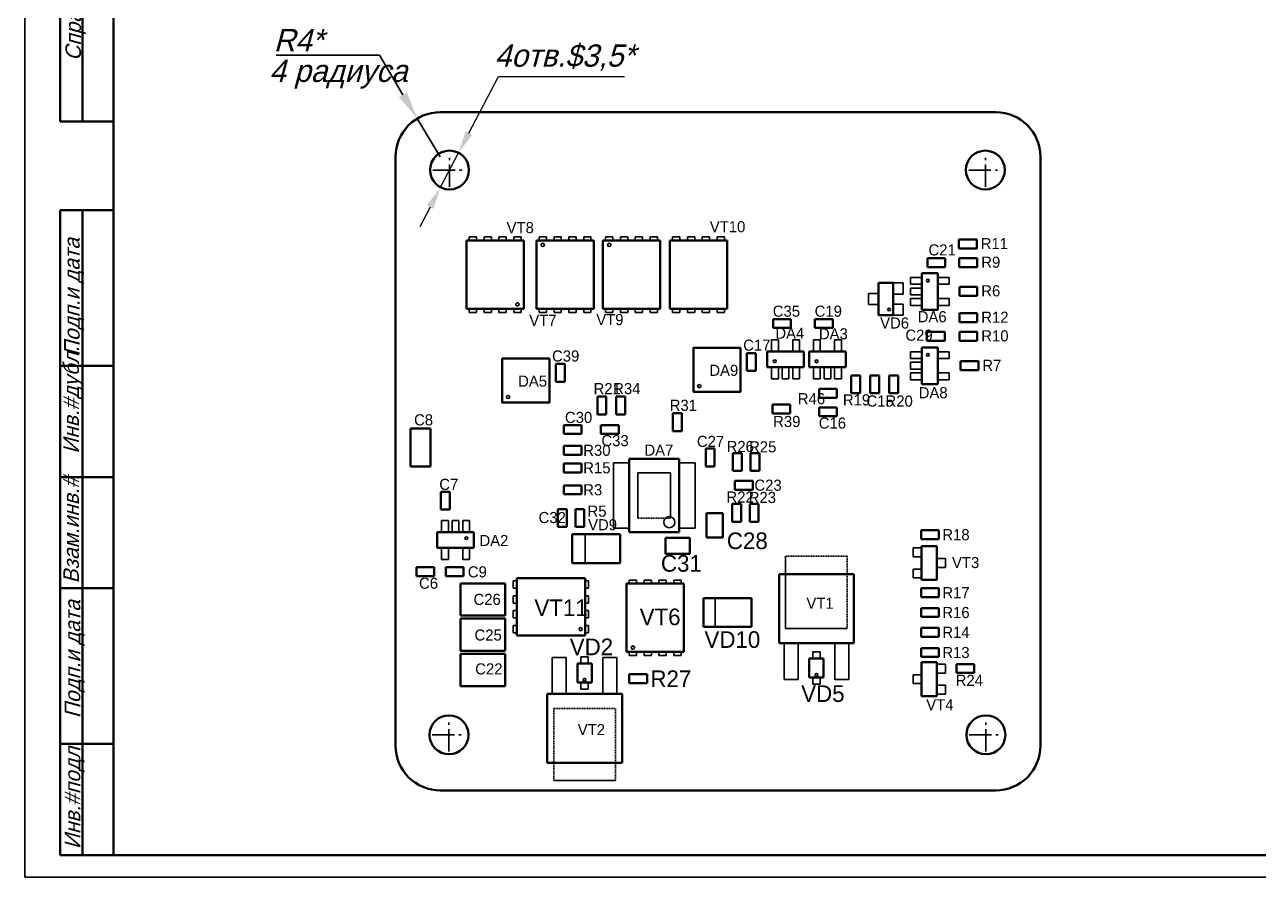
# Model space of a CAD drawing. Extents: x 22867 to 26480, y -1330 to -524.
# Drawn here: x 25871.6 to 26149.3, y -943.5 to -751.8 of the extents above; entities that cross this region are included whole.
import ezdxf

# ---------------------------------------------------------------- set-up
doc = ezdxf.new("R2010")
doc.units = 0
doc.header["$MEASUREMENT"] = 0
doc.linetypes.add('CNTR_ECKD_1', pattern=[7.5, 5, -1, 0.5, -1])
doc.linetypes.add('DASHED2', pattern=[0.375, 0.25, -0.125])
doc.layers.get('0').update_dxf_attribs({"linetype": 'CONTINUOUS', "lineweight": 50})
doc.layers.get('Defpoints').update_dxf_attribs({"color": 8, "linetype": 'CONTINUOUS'})
for name, color, linetype, lineweight in [('CENTER', 2, 'CNTR_ECKD_1', 35), ('CONTUR', 7, 'CONTINUOUS', 50), ('DIM', 1, 'CONTINUOUS', 35)]:
    doc.layers.add(name, color=color, linetype=linetype, lineweight=lineweight)
doc.layers.add('TEXT', color=1, linetype='CONTINUOUS')
doc.styles.add('ECKD', font='ec5cdwin.shx', dxfattribs={"oblique": 15})
doc.styles.get("Standard").update_dxf_attribs({"font": 'ec5cdwin.shx'})
doc.dimstyles.new('05', dxfattribs={"dimtxt": 5, "dimasz": 5, "dimexe": 2.5, "dimexo": 0, "dimgap": 1.5, "dimtad": 1, "dimtoh": 1, "dimlfac": 0.5, "dimtxsty": 'ECKD', "dimcen": -3, "dimdle": 1.25, "dimclrd": 256, "dimclre": 256, "dimclrt": 256, "dimaunit": 1, "dimadec": 0, "dimazin": 0, "dimtfac": 0.45, "dimtmove": 0, "dimatfit": 2, "dimfxl": 1, "dimtvp": 0.9, "dimtolj": 1, "dimtzin": 12, "dimarcsym": 1})

# ---------------------------------------------------------------- blocks, each defined once
blk = doc.blocks.new('*D439')
at = {"layer": 'Defpoints', "color": 0, "transparency": 16777216}
for p in [(25969.18, -780.62), (25965.13, -788.37)]:
    blk.add_point(p, dxfattribs=at)
at = {"layer": 'DIM', "lineweight": -2, "transparency": 16777216}
for p, q in [((25971.5, -776.19), (25978.14, -763.48)), ((25978.14, -763.48), (26006.48, -763.48)), ((25965.13, -788.37), (25969.18, -780.62)), ((25962.82, -792.81), (25960.5, -797.24))]:
    blk.add_line(p, q, dxfattribs=at)
at = {"layer": 'DIM', "transparency": 16777216}
for points in [[(25970.76, -775.8), (25972.24, -776.57), (25969.18, -780.62)], [(25962.08, -792.42), (25963.55, -793.19), (25965.13, -788.37)]]:
    blk.add_solid(points, dxfattribs=at)
at = {"layer": 'DIM', "transparency": 16777216, "insert": (25993.06, -759.21), "char_height": 5, "attachment_point": 5, "style": 'ECKD'}
blk.add_mtext('\\A1;4отв.$3,5*', dxfattribs=at)

msp = doc.modelspace()

# ---------------------------------------------------------------- linework, layer by layer
for p, q in [((26090.031, -771.497), (25965.031, -771.497)), ((25955.031, -913.997), (25955.031, -781.497)), ((26100.027, -914.001), (26100.026, -781.493)), ((25983.84, -800.321), (25970.965, -800.321)), ((25970.965, -815.696), (25970.965, -800.321)), ((25983.84, -815.696), (25983.84, -800.321)), ((25999.575, -800.321), (25986.7, -800.321)), ((25986.7, -815.696), (25986.7, -800.321)), ((25999.575, -815.696), (25999.575, -800.321)), ((26014.529, -800.321), (26001.654, -800.321)), ((26001.654, -815.696), (26001.654, -800.321)), ((26014.529, -815.696), (26014.529, -800.321)), ((26029.584, -800.321), (26016.709, -800.321)), ((26016.709, -815.696), (26016.709, -800.321)), ((26029.584, -815.696), (26029.584, -800.321)), ((26081.718, -802.122), (26081.718, -800.122)), ((26085.718, -800.122), (26081.718, -800.122)), ((26085.718, -802.122), (26081.718, -802.122)), ((26085.718, -802.122), (26085.718, -800.122)), ((26074.653, -806.31), (26074.653, -804.31)), ((26078.653, -804.31), (26074.653, -804.31)), ((26078.653, -806.31), (26078.653, -804.31)), ((26081.781, -806.31), (26081.781, -804.31)), ((26085.781, -804.31), (26081.781, -804.31)), ((26085.781, -806.31), (26085.781, -804.31)), ((26073.39, -807.674), (26073.39, -815.929)), ((26076.957, -807.674), (26073.39, -807.674)), ((26078.653, -806.31), (26074.653, -806.31)), ((26076.957, -807.674), (26076.957, -815.929)), ((26085.781, -806.31), (26081.781, -806.31)), ((26063.651, -817.147), (26063.651, -809.847)), ((26066.901, -809.847), (26063.651, -809.847)), ((26066.901, -817.147), (26066.901, -809.847)), ((26081.843, -812.747), (26081.843, -810.747)), ((26085.843, -810.747), (26081.843, -810.747)), ((26085.843, -812.747), (26081.843, -812.747)), ((26085.843, -812.747), (26085.843, -810.747)), ((25983.84, -815.696), (25970.965, -815.696)), ((25999.575, -815.696), (25986.7, -815.696)), ((26014.529, -815.696), (26001.654, -815.696)), ((26029.584, -815.696), (26016.709, -815.696)), ((26076.957, -815.929), (26073.39, -815.929)), ((26039.914, -819.998), (26039.914, -817.998)), ((26043.914, -817.998), (26039.914, -817.998)), ((26043.914, -819.998), (26043.914, -817.998)), ((26049.334, -819.998), (26049.334, -817.998)), ((26053.334, -817.998), (26049.334, -817.998)), ((26053.334, -819.998), (26053.334, -817.998)), ((26066.901, -817.147), (26063.651, -817.147)), ((26081.843, -818.685), (26081.843, -816.685)), ((26085.843, -816.685), (26081.843, -816.685)), ((26085.843, -818.685), (26081.843, -818.685)), ((26085.843, -818.685), (26085.843, -816.685)), ((26043.914, -819.998), (26039.914, -819.998)), ((26053.334, -819.998), (26049.334, -819.998)), ((26074.528, -822.872), (26074.528, -820.872)), ((26078.528, -820.872), (26074.528, -820.872)), ((26078.528, -822.872), (26078.528, -820.872)), ((26081.843, -822.872), (26081.843, -820.872)), ((26085.843, -820.872), (26081.843, -820.872)), ((26085.843, -822.872), (26085.843, -820.872)), ((26073.39, -824.369), (26073.39, -832.625)), ((26076.957, -824.369), (26073.39, -824.369)), ((26078.528, -822.872), (26074.528, -822.872)), ((26076.957, -824.369), (26076.957, -832.625)), ((26085.843, -822.872), (26081.843, -822.872)), ((26034.053, -829.653), (26034.053, -825.653)), ((26034.053, -825.653), (26036.053, -825.653)), ((26036.053, -829.653), (26036.053, -825.653)), ((26038.591, -825.276), (26046.846, -825.276)), ((26038.591, -825.276), (26038.591, -828.843)), ((26046.846, -825.276), (26046.846, -828.843)), ((26048.01, -825.276), (26056.266, -825.276)), ((26048.01, -825.276), (26048.01, -828.843)), ((26056.266, -825.276), (26056.266, -828.843)), ((25991.063, -832.091), (25991.063, -828.091)), ((25991.063, -828.091), (25993.063, -828.091)), ((25993.063, -832.091), (25993.063, -828.091)), ((26034.053, -829.653), (26036.053, -829.653)), ((26038.591, -828.843), (26046.846, -828.843)), ((26048.01, -828.843), (26056.266, -828.843)), ((26082.083, -829.497), (26082.083, -827.497)), ((26086.083, -827.497), (26082.083, -827.497)), ((26086.083, -829.497), (26082.083, -829.497)), ((26086.083, -829.497), (26086.083, -827.497)), ((25991.063, -832.091), (25993.063, -832.091)), ((26057.512, -834.671), (26057.512, -830.671)), ((26057.512, -830.671), (26059.512, -830.671)), ((26059.512, -834.671), (26059.512, -830.671)), ((26061.776, -834.671), (26061.776, -830.671)), ((26061.776, -830.671), (26063.776, -830.671)), ((26063.776, -834.671), (26063.776, -830.671)), ((26066.047, -834.671), (26066.047, -830.671)), ((26066.047, -830.671), (26068.047, -830.671)), ((26068.047, -834.671), (26068.047, -830.671)), ((26076.957, -832.625), (26073.39, -832.625)), ((26000.409, -839.433), (26000.409, -835.433)), ((26000.409, -835.433), (26002.409, -835.433)), ((26002.409, -839.433), (26002.409, -835.433)), ((26004.668, -839.433), (26004.668, -835.433)), ((26004.668, -835.433), (26006.668, -835.433)), ((26006.668, -839.433), (26006.668, -835.433)), ((26050.288, -835.72), (26050.288, -833.72)), ((26054.288, -833.72), (26050.288, -833.72)), ((26054.288, -835.72), (26054.288, -833.72)), ((26057.512, -834.671), (26059.512, -834.671)), ((26061.776, -834.671), (26063.776, -834.671)), ((26066.047, -834.671), (26068.047, -834.671)), ((26039.783, -839.24), (26039.783, -837.24)), ((26043.783, -837.24), (26039.783, -837.24)), ((26043.783, -839.24), (26043.783, -837.24)), ((26054.288, -835.72), (26050.288, -835.72)), ((26050.288, -839.86), (26050.288, -837.86)), ((26054.288, -837.86), (26050.288, -837.86)), ((26054.288, -839.86), (26054.288, -837.86)), ((26000.409, -839.433), (26002.409, -839.433)), ((26004.668, -839.433), (26006.668, -839.433)), ((26017.369, -843.184), (26017.369, -839.184)), ((26017.369, -839.184), (26019.369, -839.184)), ((26019.369, -843.184), (26019.369, -839.184)), ((26043.783, -839.24), (26039.783, -839.24)), ((26054.288, -839.86), (26050.288, -839.86)), ((25958.406, -851.148), (25958.406, -842.648)), ((25962.906, -842.648), (25958.406, -842.648)), ((25962.906, -851.148), (25962.906, -842.648)), ((25992.856, -843.845), (25992.856, -841.845)), ((25996.856, -841.845), (25992.856, -841.845)), ((25996.856, -843.845), (25992.856, -843.845)), ((25996.856, -843.845), (25996.856, -841.845)), ((26001.206, -843.845), (26001.206, -841.845)), ((26005.206, -841.845), (26001.206, -841.845)), ((26005.206, -843.845), (26001.206, -843.845)), ((26005.206, -843.845), (26005.206, -841.845)), ((26017.369, -843.184), (26019.369, -843.184)), ((25992.856, -848.535), (25992.856, -846.535)), ((25996.856, -846.535), (25992.856, -846.535)), ((25996.856, -848.535), (25996.856, -846.535)), ((25996.856, -848.535), (25992.856, -848.535)), ((26007.572, -865.935), (26007.572, -849.435)), ((26018.822, -849.435), (26007.572, -849.435)), ((26018.822, -865.935), (26018.822, -849.435)), ((26024.771, -851.138), (26024.771, -847.138)), ((26024.771, -847.138), (26026.771, -847.138)), ((26026.771, -851.138), (26026.771, -847.138)), ((26030.889, -852.14), (26030.889, -848.14)), ((26030.889, -848.14), (26032.889, -848.14)), ((26032.889, -852.14), (26032.889, -848.14)), ((26034.828, -852.14), (26034.828, -848.14)), ((26034.828, -848.14), (26036.828, -848.14)), ((26036.828, -852.14), (26036.828, -848.14)), ((25962.906, -851.148), (25958.406, -851.148)), ((25992.856, -852.475), (25992.856, -850.475)), ((25996.856, -850.475), (25992.856, -850.475)), ((25996.856, -852.475), (25996.856, -850.475)), ((26024.771, -851.138), (26026.771, -851.138)), ((26030.889, -852.14), (26032.889, -852.14)), ((26034.828, -852.14), (26036.828, -852.14)), ((25996.856, -852.475), (25992.856, -852.475)), ((26031.347, -856.383), (26031.347, -854.383)), ((26035.347, -854.383), (26031.347, -854.383)), ((26035.347, -856.383), (26035.347, -854.383)), ((25965.231, -860.852), (25965.231, -856.852)), ((25965.231, -856.852), (25967.231, -856.852)), ((25967.231, -860.852), (25967.231, -856.852)), ((25992.856, -857.416), (25992.856, -855.416)), ((25996.856, -855.416), (25992.856, -855.416)), ((25996.856, -857.416), (25992.856, -857.416)), ((25996.856, -857.416), (25996.856, -855.416)), ((26035.347, -856.383), (26031.347, -856.383)), ((26030.718, -863.575), (26030.718, -859.575)), ((26030.718, -859.575), (26032.718, -859.575)), ((26032.718, -863.575), (26032.718, -859.575)), ((26034.657, -863.575), (26034.657, -859.575)), ((26034.657, -859.575), (26036.657, -859.575)), ((26036.657, -863.575), (26036.657, -859.575)), ((25965.231, -860.852), (25967.231, -860.852)), ((25991.531, -864.745), (25991.531, -860.745)), ((25991.531, -860.745), (25993.531, -860.745)), ((25993.531, -864.745), (25993.531, -860.745)), ((25995.47, -864.745), (25995.47, -860.745)), ((25995.47, -860.745), (25997.47, -860.745)), ((25997.47, -864.745), (25997.47, -860.745)), ((26024.964, -867.124), (26024.964, -861.624)), ((26028.589, -861.624), (26024.964, -861.624)), ((26028.589, -867.124), (26028.589, -861.624)), ((25972.63, -865.917), (25964.374, -865.917)), ((25964.374, -869.484), (25964.374, -865.917)), ((25972.63, -869.484), (25972.63, -865.917)), ((25991.531, -864.745), (25993.531, -864.745)), ((25995.47, -864.745), (25997.47, -864.745)), ((26018.822, -865.935), (26007.572, -865.935)), ((26030.718, -863.575), (26032.718, -863.575)), ((26034.657, -863.575), (26036.657, -863.575)), ((26073.213, -867.497), (26073.213, -865.497)), ((26077.213, -865.497), (26073.213, -865.497)), ((26077.213, -867.497), (26077.213, -865.497)), ((25994.761, -872.872), (25994.761, -866.372)), ((26005.561, -866.372), (25994.761, -866.372)), ((26005.561, -872.872), (26005.561, -866.372)), ((26021.209, -867.185), (26015.709, -867.185)), ((26015.709, -870.81), (26015.709, -867.185)), ((26021.209, -870.81), (26021.209, -867.185)), ((26028.589, -867.124), (26024.964, -867.124)), ((26077.213, -867.497), (26073.213, -867.497)), ((25972.63, -869.484), (25964.374, -869.484)), ((26021.209, -870.81), (26015.709, -870.81)), ((26073.281, -869.047), (26073.281, -876.647)), ((26073.281, -869.047), (26076.781, -869.047)), ((26076.781, -869.047), (26076.781, -876.647)), ((25959.721, -875.822), (25959.721, -873.822)), ((25963.721, -873.822), (25959.721, -873.822)), ((25963.721, -875.822), (25963.721, -873.822)), ((25966.317, -875.822), (25966.317, -873.822)), ((25970.317, -873.822), (25966.317, -873.822)), ((25970.317, -875.822), (25970.317, -873.822)), ((26005.561, -872.872), (25994.761, -872.872)), ((25963.721, -875.822), (25959.721, -875.822)), ((25970.317, -875.822), (25966.317, -875.822)), ((25997.637, -876.288), (25982.262, -876.288)), ((25982.262, -889.163), (25982.262, -876.288)), ((25997.637, -889.163), (25997.637, -876.288)), ((26041.255, -890.909), (26041.255, -875.359)), ((26058.08, -875.359), (26041.255, -875.359)), ((26058.08, -890.909), (26058.08, -875.359)), ((26073.281, -876.647), (26076.781, -876.647)), ((25969.639, -884.7), (25969.639, -877.45)), ((25979.639, -877.45), (25969.639, -877.45)), ((25969.639, -884.7), (25969.639, -877.45)), ((25979.639, -884.7), (25979.639, -877.45)), ((25979.639, -884.7), (25979.639, -877.45)), ((26006.972, -892.875), (26006.972, -877.5)), ((26019.847, -877.5), (26006.972, -877.5)), ((26019.847, -892.875), (26019.847, -877.5)), ((26073.213, -880.539), (26073.213, -878.539)), ((26077.213, -878.539), (26073.213, -878.539)), ((26077.213, -880.539), (26077.213, -878.539)), ((26035.057, -880.747), (26024.257, -880.747)), ((26024.257, -887.247), (26024.257, -880.747)), ((26031.497, -880.747), (26028.157, -880.747)), ((26035.057, -887.247), (26035.057, -880.747)), ((26077.213, -880.539), (26073.213, -880.539)), ((25979.639, -884.7), (25969.639, -884.7)), ((25979.639, -884.7), (25969.639, -884.7)), ((25969.639, -892.619), (25969.639, -885.369)), ((25979.639, -885.369), (25969.639, -885.369)), ((25969.639, -892.619), (25969.639, -885.369)), ((25979.639, -885.369), (25969.639, -885.369)), ((25979.639, -892.619), (25979.639, -885.369)), ((25979.639, -892.619), (25979.639, -885.369)), ((26073.213, -884.997), (26073.213, -882.997)), ((26077.213, -882.997), (26073.213, -882.997)), ((26077.213, -884.997), (26073.213, -884.997)), ((26077.213, -884.997), (26077.213, -882.997)), ((26035.057, -887.247), (26024.257, -887.247)), ((26073.213, -889.448), (26073.213, -887.448)), ((26077.213, -887.448), (26073.213, -887.448)), ((26077.213, -889.448), (26077.213, -887.448)), ((25997.637, -889.163), (25982.262, -889.163)), ((26058.08, -890.909), (26041.255, -890.909)), ((26077.213, -889.448), (26073.213, -889.448)), ((25979.639, -892.619), (25969.639, -892.619)), ((25979.639, -892.619), (25969.639, -892.619)), ((25969.639, -900.539), (25969.639, -893.289)), ((25979.639, -893.289), (25969.639, -893.289)), ((25969.639, -900.539), (25969.639, -893.289)), ((25979.639, -893.289), (25969.639, -893.289)), ((25979.639, -900.539), (25979.639, -893.289)), ((25979.639, -900.539), (25979.639, -893.289)), ((26019.847, -892.875), (26006.972, -892.875)), ((26073.213, -893.995), (26073.213, -891.995)), ((26077.213, -891.995), (26073.213, -891.995)), ((26077.213, -893.995), (26073.213, -893.995)), ((26077.213, -893.995), (26077.213, -891.995)), ((25995.906, -899.724), (25995.906, -895.474)), ((25999.156, -895.474), (25995.906, -895.474)), ((25999.156, -899.724), (25999.156, -895.474)), ((26048.043, -898.622), (26048.043, -894.372)), ((26051.293, -894.372), (26048.043, -894.372)), ((26051.293, -898.622), (26051.293, -894.372)), ((26051.293, -897.897), (26051.293, -895.847)), ((26076.781, -895.197), (26073.281, -895.197)), ((26073.281, -902.797), (26073.281, -895.197)), ((26076.781, -902.797), (26076.781, -895.197)), ((26081.171, -897.582), (26081.171, -895.582)), ((26085.171, -895.582), (26081.171, -895.582)), ((26085.171, -897.582), (26085.171, -895.582)), ((25995.906, -898.999), (25995.906, -896.949)), ((25999.156, -898.999), (25999.156, -896.949)), ((26007.579, -899.874), (26007.579, -897.874)), ((26011.579, -897.874), (26007.579, -897.874)), ((26011.579, -899.874), (26011.579, -897.874)), ((26051.293, -898.622), (26048.043, -898.622)), ((26085.171, -897.582), (26081.171, -897.582)), ((25979.639, -900.539), (25969.639, -900.539)), ((25979.639, -900.539), (25969.639, -900.539)), ((25989.118, -917.801), (25989.118, -902.251)), ((26005.943, -902.251), (25989.118, -902.251)), ((25999.156, -899.724), (25995.906, -899.724)), ((26005.943, -917.801), (26005.943, -902.251)), ((26011.579, -899.874), (26007.579, -899.874)), ((26076.781, -902.797), (26073.281, -902.797)), ((26005.943, -917.801), (25989.118, -917.801)), ((26090.031, -923.997), (25965.031, -923.997))]:
    msp.add_line(p, q)
for points in [[(26032.614, -824.462), (26022.003, -824.462), (26022.003, -834.34), (26032.614, -834.34)], [(25989.623, -826.9), (25979.012, -826.9), (25979.012, -836.779), (25989.623, -836.779)]]:
    msp.add_lwpolyline(points, close=True)
for centre in [(25967.158, -784.497), (26087.654, -784.497), (25967.031, -911.497), (26087.781, -911.497)]:
    msp.add_circle(centre, 4.375)
for centre, radius, start, end in [((25965.031, -781.497), 10, 89.99935, 179.99999), ((26090.031, -781.493), 9.996, 0.00109, 89.99869), ((25965.031, -913.997), 10, 180, 270.00091), ((26090.031, -914.001), 9.996, 269.99957, 0.00003)]:
    msp.add_arc(centre, radius, start, end)
at = {"layer": 'CENTER'}
for p, q in [((25967.158, -788.247), (25967.158, -780.747)), ((26087.654, -788.247), (26087.654, -780.747)), ((25963.408, -784.497), (25970.908, -784.497)), ((26083.904, -784.497), (26091.404, -784.497)), ((25967.031, -915.247), (25967.031, -907.747)), ((26087.781, -915.247), (26087.781, -907.747)), ((25963.281, -911.497), (25970.781, -911.497)), ((26084.031, -911.497), (26091.531, -911.497))]:
    msp.add_line(p, q, dxfattribs=at)
at = {"layer": 'CONTUR'}
for p, q in [((25891.617, -528.547), (25891.617, -938.547)), ((25879.617, -773.547), (25879.617, -651.547)), ((25884.617, -773.547), (25884.617, -651.547)), ((25891.617, -773.547), (25879.617, -773.547)), ((25879.617, -938.547), (25879.617, -793.547)), ((25879.617, -793.547), (25891.617, -793.547)), ((25884.617, -938.547), (25884.617, -793.547)), ((25879.617, -828.547), (25891.617, -828.547)), ((25879.617, -853.547), (25891.617, -853.547)), ((25879.617, -878.547), (25891.617, -878.547)), ((25879.617, -913.547), (25891.617, -913.547)), ((25891.617, -938.547), (25879.617, -938.547)), ((25891.617, -938.547), (26460.617, -938.547))]:
    msp.add_line(p, q, dxfattribs=at)
at = {"layer": 'DIM'}
for p, q in [((25871.617, -523.547), (25871.617, -943.547)), ((25951.372, -758.669), (25928.176, -758.669)), ((25956.687, -767.553), (25951.372, -758.669)), ((25965.031, -781.497), (25959.896, -772.916)), ((25971.573, -800.321), (25971.573, -799.523)), ((25971.573, -799.523), (25973.198, -799.523)), ((25973.198, -799.523), (25973.198, -800.321)), ((25974.939, -800.321), (25974.939, -799.523)), ((25974.939, -799.523), (25976.564, -799.523)), ((25976.564, -799.523), (25976.564, -800.321)), ((25978.241, -800.321), (25978.241, -799.523)), ((25978.241, -799.523), (25979.866, -799.523)), ((25979.866, -799.523), (25979.866, -800.321)), ((25981.606, -800.321), (25981.606, -799.523)), ((25981.606, -799.523), (25983.231, -799.523)), ((25983.231, -799.523), (25983.231, -800.321)), ((25987.308, -800.321), (25987.308, -799.523)), ((25987.308, -799.523), (25988.933, -799.523)), ((25988.933, -799.523), (25988.933, -800.321)), ((25990.674, -800.321), (25990.674, -799.523)), ((25990.674, -799.523), (25992.299, -799.523)), ((25992.299, -799.523), (25992.299, -800.321)), ((25993.976, -800.321), (25993.976, -799.523)), ((25993.976, -799.523), (25995.601, -799.523)), ((25995.601, -799.523), (25995.601, -800.321)), ((25997.341, -800.321), (25997.341, -799.523)), ((25997.341, -799.523), (25998.966, -799.523)), ((25998.966, -799.523), (25998.966, -800.321)), ((26002.262, -800.321), (26002.262, -799.523)), ((26002.262, -799.523), (26003.887, -799.523)), ((26003.887, -799.523), (26003.887, -800.321)), ((26005.628, -800.321), (26005.628, -799.523)), ((26005.628, -799.523), (26007.253, -799.523)), ((26007.253, -799.523), (26007.253, -800.321)), ((26008.93, -800.321), (26008.93, -799.523)), ((26008.93, -799.523), (26010.555, -799.523)), ((26010.555, -799.523), (26010.555, -800.321)), ((26012.295, -800.321), (26012.295, -799.523)), ((26012.295, -799.523), (26013.92, -799.523)), ((26013.92, -799.523), (26013.92, -800.321)), ((26017.317, -800.321), (26017.317, -799.523)), ((26017.317, -799.523), (26018.942, -799.523)), ((26018.942, -799.523), (26018.942, -800.321)), ((26020.683, -800.321), (26020.683, -799.523)), ((26020.683, -799.523), (26022.308, -799.523)), ((26022.308, -799.523), (26022.308, -800.321)), ((26023.985, -800.321), (26023.985, -799.523)), ((26023.985, -799.523), (26025.61, -799.523)), ((26025.61, -799.523), (26025.61, -800.321)), ((26027.35, -800.321), (26027.35, -799.523)), ((26027.35, -799.523), (26028.975, -799.523)), ((26028.975, -799.523), (26028.975, -800.321)), ((26069.155, -809.868), (26066.901, -809.868)), ((26069.155, -812.376), (26069.155, -809.868)), ((26070.806, -810.192), (26070.806, -808.661)), ((26070.806, -808.661), (26073.39, -808.661)), ((26073.39, -810.192), (26070.806, -810.192)), ((26076.957, -808.661), (26079.541, -808.661)), ((26079.541, -810.192), (26076.957, -810.192)), ((26079.541, -808.661), (26079.541, -810.192)), ((26063.651, -812.243), (26061.397, -812.243)), ((26061.397, -812.243), (26061.397, -814.751)), ((26066.901, -812.376), (26069.155, -812.376)), ((26070.806, -812.567), (26070.806, -811.036)), ((26070.806, -811.036), (26073.39, -811.036)), ((26073.39, -812.567), (26070.806, -812.567)), ((26070.806, -814.942), (26070.806, -813.411)), ((26070.806, -813.411), (26073.39, -813.411)), ((26076.957, -813.411), (26079.541, -813.411)), ((26079.541, -813.411), (26079.541, -814.942)), ((25971.573, -815.696), (25971.573, -816.493)), ((25973.198, -816.493), (25973.198, -815.696)), ((25974.939, -815.696), (25974.939, -816.493)), ((25976.564, -816.493), (25976.564, -815.696)), ((25978.241, -815.696), (25978.241, -816.493)), ((25979.866, -816.493), (25979.866, -815.696)), ((25981.606, -815.696), (25981.606, -816.493)), ((25983.231, -816.493), (25983.231, -815.696)), ((25987.308, -815.696), (25987.308, -816.493)), ((25988.933, -816.493), (25988.933, -815.696)), ((25990.674, -815.696), (25990.674, -816.493)), ((25992.299, -816.493), (25992.299, -815.696)), ((25993.976, -815.696), (25993.976, -816.493)), ((25995.601, -816.493), (25995.601, -815.696)), ((25997.341, -815.696), (25997.341, -816.493)), ((25998.966, -816.493), (25998.966, -815.696)), ((26002.262, -815.696), (26002.262, -816.493)), ((26003.887, -816.493), (26003.887, -815.696)), ((26005.628, -815.696), (26005.628, -816.493)), ((26007.253, -816.493), (26007.253, -815.696)), ((26008.93, -815.696), (26008.93, -816.493)), ((26010.555, -816.493), (26010.555, -815.696)), ((26012.295, -815.696), (26012.295, -816.493)), ((26013.92, -816.493), (26013.92, -815.696)), ((26017.317, -815.696), (26017.317, -816.493)), ((26018.942, -816.493), (26018.942, -815.696)), ((26020.683, -815.696), (26020.683, -816.493)), ((26022.308, -816.493), (26022.308, -815.696)), ((26023.985, -815.696), (26023.985, -816.493)), ((26025.61, -816.493), (26025.61, -815.696)), ((26027.35, -815.696), (26027.35, -816.493)), ((26028.975, -816.493), (26028.975, -815.696)), ((26061.397, -814.751), (26063.651, -814.751)), ((26069.155, -814.618), (26066.901, -814.618)), ((26069.155, -817.147), (26069.155, -814.618)), ((26073.39, -814.942), (26070.806, -814.942)), ((26079.541, -814.942), (26076.957, -814.942)), ((25971.573, -816.493), (25973.198, -816.493)), ((25974.939, -816.493), (25976.564, -816.493)), ((25978.241, -816.493), (25979.866, -816.493)), ((25981.606, -816.493), (25983.231, -816.493)), ((25987.308, -816.493), (25988.933, -816.493)), ((25990.674, -816.493), (25992.299, -816.493)), ((25993.976, -816.493), (25995.601, -816.493)), ((25997.341, -816.493), (25998.966, -816.493)), ((26002.262, -816.493), (26003.887, -816.493)), ((26005.628, -816.493), (26007.253, -816.493)), ((26008.93, -816.493), (26010.555, -816.493)), ((26012.295, -816.493), (26013.92, -816.493)), ((26017.317, -816.493), (26018.942, -816.493)), ((26020.683, -816.493), (26022.308, -816.493)), ((26023.985, -816.493), (26025.61, -816.493)), ((26027.35, -816.493), (26028.975, -816.493)), ((26066.901, -817.147), (26069.155, -817.147)), ((26039.578, -825.276), (26039.578, -822.692)), ((26039.578, -822.692), (26041.109, -822.692)), ((26041.109, -822.692), (26041.109, -825.276)), ((26044.328, -825.276), (26044.328, -822.692)), ((26044.328, -822.692), (26045.859, -822.692)), ((26045.859, -822.692), (26045.859, -825.276)), ((26048.998, -825.276), (26048.998, -822.692)), ((26048.998, -822.692), (26050.528, -822.692)), ((26050.528, -822.692), (26050.528, -825.276)), ((26053.748, -825.276), (26053.748, -822.692)), ((26053.748, -822.692), (26055.278, -822.692)), ((26055.278, -822.692), (26055.278, -825.276)), ((26070.806, -826.887), (26070.806, -825.357)), ((26070.806, -825.357), (26073.39, -825.357)), ((26073.39, -826.887), (26070.806, -826.887)), ((26076.957, -825.357), (26079.541, -825.357)), ((26079.541, -826.887), (26076.957, -826.887)), ((26079.541, -825.357), (26079.541, -826.887)), ((26039.578, -831.427), (26039.578, -828.843)), ((26041.109, -828.843), (26041.109, -831.427)), ((26041.953, -831.427), (26041.953, -828.843)), ((26043.484, -828.843), (26043.484, -831.427)), ((26044.328, -831.427), (26044.328, -828.843)), ((26045.859, -828.843), (26045.859, -831.427)), ((26048.998, -831.427), (26048.998, -828.843)), ((26050.528, -828.843), (26050.528, -831.427)), ((26051.373, -831.427), (26051.373, -828.843)), ((26052.903, -828.843), (26052.903, -831.427)), ((26053.748, -831.427), (26053.748, -828.843)), ((26055.278, -828.843), (26055.278, -831.427)), ((26070.806, -829.262), (26070.806, -827.732)), ((26070.806, -827.732), (26073.39, -827.732)), ((26073.39, -829.262), (26070.806, -829.262)), ((26070.806, -831.637), (26070.806, -830.107)), ((26070.806, -830.107), (26073.39, -830.107)), ((26076.957, -830.107), (26079.541, -830.107)), ((26079.541, -830.107), (26079.541, -831.637)), ((26041.109, -831.427), (26039.578, -831.427)), ((26043.484, -831.427), (26041.953, -831.427)), ((26045.859, -831.427), (26044.328, -831.427)), ((26050.528, -831.427), (26048.998, -831.427)), ((26052.903, -831.427), (26051.373, -831.427)), ((26055.278, -831.427), (26053.748, -831.427)), ((26073.39, -831.637), (26070.806, -831.637)), ((26079.541, -831.637), (26076.957, -831.637)), ((26007.572, -850.372), (26004.009, -850.372)), ((26004.009, -850.372), (26004.009, -864.997)), ((26018.822, -850.372), (26022.384, -850.372)), ((26022.384, -850.372), (26022.384, -864.997)), ((25965.362, -865.917), (25965.362, -863.333)), ((25965.362, -863.333), (25966.892, -863.333)), ((25966.892, -863.333), (25966.892, -865.917)), ((25967.737, -865.917), (25967.737, -863.333)), ((25967.737, -863.333), (25969.267, -863.333)), ((25969.267, -863.333), (25969.267, -865.917)), ((25970.112, -865.917), (25970.112, -863.333)), ((25970.112, -863.333), (25971.642, -863.333)), ((25971.642, -863.333), (25971.642, -865.917)), ((26004.009, -864.997), (26007.572, -864.997)), ((26022.384, -864.997), (26018.822, -864.997)), ((25997.644, -872.872), (25997.644, -866.372)), ((25965.362, -872.068), (25965.362, -869.484)), ((25966.892, -869.484), (25966.892, -872.068)), ((25970.112, -872.068), (25970.112, -869.484)), ((25971.642, -869.484), (25971.642, -872.068)), ((26071.406, -871.472), (26071.406, -869.472)), ((26071.406, -869.472), (26073.281, -869.472)), ((26073.281, -871.472), (26071.406, -871.472)), ((25966.892, -872.068), (25965.362, -872.068)), ((25971.642, -872.068), (25970.112, -872.068)), ((26071.406, -876.222), (26071.406, -874.222)), ((26071.406, -874.222), (26073.281, -874.222)), ((26078.656, -871.847), (26076.781, -871.847)), ((26076.781, -873.847), (26078.656, -873.847)), ((26078.656, -873.847), (26078.656, -871.847)), ((25982.262, -876.897), (25981.465, -876.897)), ((25981.465, -876.897), (25981.465, -878.522)), ((25997.637, -876.897), (25998.435, -876.897)), ((25998.435, -876.897), (25998.435, -878.522)), ((26009.205, -876.702), (26007.58, -876.702)), ((26007.58, -876.702), (26007.58, -877.5)), ((26009.205, -877.5), (26009.205, -876.702)), ((26012.571, -876.702), (26010.946, -876.702)), ((26010.946, -876.702), (26010.946, -877.5)), ((26012.571, -877.5), (26012.571, -876.702)), ((26015.873, -876.702), (26014.248, -876.702)), ((26014.248, -876.702), (26014.248, -877.5)), ((26015.873, -877.5), (26015.873, -876.702)), ((26019.238, -876.702), (26017.613, -876.702)), ((26017.613, -876.702), (26017.613, -877.5)), ((26019.238, -877.5), (26019.238, -876.702)), ((26073.281, -876.222), (26071.406, -876.222)), ((25981.465, -878.522), (25982.262, -878.522)), ((25998.435, -878.522), (25997.637, -878.522)), ((25982.262, -880.262), (25981.465, -880.262)), ((25981.465, -880.262), (25981.465, -881.887)), ((25981.465, -881.887), (25982.262, -881.887)), ((25997.637, -880.262), (25998.435, -880.262)), ((25998.435, -881.887), (25997.637, -881.887)), ((25998.435, -880.262), (25998.435, -881.887)), ((26026.873, -887.247), (26026.873, -880.747)), ((25982.262, -883.564), (25981.465, -883.564)), ((25981.465, -883.564), (25981.465, -885.189)), ((25981.465, -885.189), (25982.262, -885.189)), ((25997.637, -883.564), (25998.435, -883.564)), ((25998.435, -885.189), (25997.637, -885.189)), ((25998.435, -883.564), (25998.435, -885.189)), ((25982.262, -886.93), (25981.465, -886.93)), ((25981.465, -886.93), (25981.465, -888.555)), ((25997.637, -886.93), (25998.435, -886.93)), ((25998.435, -886.93), (25998.435, -888.555)), ((25981.465, -888.555), (25982.262, -888.555)), ((25998.435, -888.555), (25997.637, -888.555)), ((26042.405, -890.909), (26042.405, -899.041)), ((26045.53, -899.041), (26045.53, -890.909)), ((26053.805, -890.909), (26053.805, -899.041)), ((26056.93, -899.041), (26056.93, -890.909)), ((25996.714, -895.474), (25996.714, -893.97)), ((25996.714, -893.97), (25998.347, -893.97)), ((25998.347, -893.97), (25998.347, -895.474)), ((26007.58, -893.672), (26007.58, -892.875)), ((26009.205, -893.672), (26007.58, -893.672)), ((26009.205, -892.875), (26009.205, -893.672)), ((26010.946, -893.672), (26010.946, -892.875)), ((26012.571, -893.672), (26010.946, -893.672)), ((26012.571, -892.875), (26012.571, -893.672)), ((26014.248, -893.672), (26014.248, -892.875)), ((26015.873, -893.672), (26014.248, -893.672)), ((26015.873, -892.875), (26015.873, -893.672)), ((26017.613, -893.672), (26017.613, -892.875)), ((26019.238, -893.672), (26017.613, -893.672)), ((26019.238, -892.875), (26019.238, -893.672)), ((26048.851, -894.372), (26048.851, -892.868)), ((26048.851, -892.868), (26050.484, -892.868)), ((26050.484, -892.868), (26050.484, -894.372)), ((25990.268, -902.251), (25990.268, -894.12)), ((25990.268, -894.12), (25993.393, -894.12)), ((25993.393, -894.12), (25993.393, -902.251)), ((26001.668, -902.251), (26001.668, -894.12)), ((26001.668, -894.12), (26004.793, -894.12)), ((26004.793, -894.12), (26004.793, -902.251)), ((26076.781, -895.622), (26078.656, -895.622)), ((26078.656, -895.622), (26078.656, -897.622)), ((26042.405, -899.041), (26045.53, -899.041)), ((26048.851, -898.622), (26048.851, -900.126)), ((26050.484, -900.126), (26050.484, -898.622)), ((26053.805, -899.041), (26056.93, -899.041)), ((26073.281, -897.997), (26071.406, -897.997)), ((26071.406, -897.997), (26071.406, -899.997)), ((26078.656, -897.622), (26076.781, -897.622)), ((25996.714, -899.724), (25996.714, -901.228)), ((25996.714, -901.228), (25998.347, -901.228)), ((25998.347, -901.228), (25998.347, -899.724)), ((26048.851, -900.126), (26050.484, -900.126)), ((26071.406, -899.997), (26073.281, -899.997)), ((26076.781, -900.372), (26078.656, -900.372)), ((26078.656, -900.372), (26078.656, -902.372)), ((26078.656, -902.372), (26076.781, -902.372)), ((25871.617, -943.547), (26465.617, -943.547))]:
    msp.add_line(p, q, dxfattribs=at)
at = {"layer": 'DIM', "linetype": 'DASHED2'}
for p, q in [((26009.518, -852.606), (26016.876, -852.606)), ((26009.518, -862.764), (26009.518, -852.606)), ((26016.876, -852.606), (26016.876, -862.764)), ((26016.876, -862.764), (26009.518, -862.764)), ((26042.73, -871.353), (26042.73, -887.603)), ((26056.605, -871.353), (26042.73, -871.353)), ((26056.605, -887.603), (26056.605, -871.353)), ((26042.73, -887.603), (26056.605, -887.603)), ((25990.593, -921.807), (25990.593, -905.557)), ((25990.593, -905.557), (26004.468, -905.557)), ((26004.468, -905.557), (26004.468, -921.807)), ((26004.468, -921.807), (25990.593, -921.807))]:
    msp.add_line(p, q, dxfattribs=at)
at = {"layer": 'DIM'}
for centre, radius in [((25988.121, -801.318), 0.364), ((26003.075, -801.318), 0.364), ((25982.419, -814.698), 0.364), ((26023.313, -833.094), 0.364), ((25980.322, -835.532), 0.364), ((25996.64, -887.742), 0.364), ((26008.393, -891.877), 0.364), ((25997.531, -899.13), 0.312), ((26049.668, -898.028), 0.312)]:
    msp.add_circle(centre, radius, dxfattribs=at)
for centre, radius, start, end in [((26074.732, -809.364), 0.313, 0, 180), ((26074.732, -809.364), 0.313, 180, 0), ((26066.001, -815.872), 0.313, 0, 180), ((26066.001, -815.872), 0.313, 180, 0), ((26040.281, -827.501), 0.313, 90, 270), ((26040.281, -827.501), 0.313, 270, 90), ((26049.7, -827.501), 0.313, 90, 270), ((26049.7, -827.501), 0.313, 270, 90), ((26074.732, -826.06), 0.313, 0, 180), ((26074.732, -826.06), 0.313, 180, 0), ((26016.572, -863.685), 1.25, 0, 180), ((26016.572, -863.685), 1.25, 180, 0), ((25970.939, -867.259), 0.313, 90, 270), ((25970.939, -867.259), 0.313, 270, 90)]:
    msp.add_arc(centre, radius, start, end, dxfattribs=at)
msp.add_solid([(25957.581, -767.018), (25955.793, -768.088), (25959.896, -772.916)], dxfattribs=at)

# ---------------------------------------------------------------- texts
at = {"layer": 'DIM', "style": 'ECKD', "oblique": 15}
for s, p in [('Справ.#', (25884.283, -759.913)), ('Подп.и дата', (25883.974, -826.317)), ('Взам.инв.#    Инв.#дубл.', (25883.816, -877.455)), ('Инв.#подл.    Подп.и дата', (25884.116, -937.189))]:
    msp.add_text(s, height=3.5, rotation=90, dxfattribs=at).set_placement(p)
at = {"layer": 'DIM'}
for s, height, p in [('VT8', 2.5, (25979.989, -798.689)), ('VT10', 2.5, (26025.684, -798.489)), ('VT7', 2.5, (25985.085, -819.551)), ('VT9', 2.5, (26000.151, -819.362)), ('C17', 2.5, (26033.198, -825.119)), ('C39', 2.5, (25990.208, -827.557)), ('DA9', 2.5, (26025.579, -830.773)), ('DA5', 2.5, (25982.589, -833.211)), ('R21', 2.5, (25999.554, -834.9)), ('R34', 2.5, (26003.964, -834.893)), ('R31', 2.5, (26016.665, -838.644)), ('C8', 2.5, (25959.183, -841.919)), ('C27', 2.5, (26022.787, -846.765)), ('C7', 2.5, (25964.862, -856.431)), ('R5', 2.5, (25998.193, -862.452)), ('C32', 2.5, (25987.188, -863.888)), ('VD9', 2.5, (25998.318, -865.503)), ('C28', 3.75, (26029.52, -869.744)), ('C31', 3.75, (26014.697, -874.819)), ('VT11', 3.75, (25986.244, -884.818)), ('VT6', 3.75, (26009.918, -886.859)), ('VD10', 3.75, (26024.493, -891.961)), ('VD2', 3.75, (25994.188, -893.6)), ('R27', 3.75, (26012.33, -900.763)), ('VD5', 3.75, (26046.241, -904.115))]:
    msp.add_text(s, height=height, dxfattribs=at).set_placement(p)
at = {"layer": 'DIM', "text_generation_flag": 6}
for s, p in [('C21', (26074.867, -803.695)), ('R11', (26086.611, -802.276)), ('R9', (26086.736, -806.463)), ('R6', (26086.736, -812.901)), ('C35', (26039.846, -817.483)), ('C19', (26049.266, -817.483)), ('DA6', (26072.443, -818.726)), ('VD6', (26063.987, -820.141)), ('R12', (26086.736, -818.838)), ('DA4', (26040.424, -822.44)), ('DA3', (26050.224, -822.58)), ('C29', (26069.677, -822.879)), ('R10', (26086.736, -823.026)), ('R7', (26086.976, -829.651)), ('R46', (26045.475, -837.164)), ('R19', (26055.622, -837.426)), ('C15', (26060.934, -837.694)), ('R20', (26065.206, -837.694)), ('DA8', (26072.663, -835.816)), ('C30', (25993.115, -841.374)), ('R39', (26039.939, -842.285)), ('C16', (26050.188, -842.638)), ('R30', (25997.226, -848.763)), ('C33', (26001.317, -846.595)), ('DA7', (26010.981, -848.735)), ('R26', (26029.469, -847.913)), ('R25', (26034.524, -847.987)), ('R15', (25997.226, -852.704)), ('R3', (25997.226, -857.645)), ('C23', (26035.717, -856.611)), ('R22', (26029.447, -859.275)), ('R23', (26034.438, -859.378)), ('R18', (26077.981, -867.747)), ('DA2', (25973.888, -869.06)), ('VT3', (26080.151, -874.008)), ('C9', (25971.276, -876.101)), ('C6', (25960.296, -878.661)), ('C26', (25972.548, -882.297)), ('R17', (26077.981, -880.789)), ('VT1', (26047.415, -883.153)), ('R16', (26077.981, -885.247)), ('C25', (25972.781, -890.31)), ('R14', (26077.981, -889.699)), ('R13', (26077.981, -894.245)), ('C22', (25972.93, -897.928)), ('R24', (26080.98, -900.49)), ('VT4', (26074.361, -905.997)), ('VT2', (25995.99, -911.579))]:
    msp.add_text(s, height=2.5, rotation=180, dxfattribs=at).set_placement(p)
at = {"layer": 'DIM', "insert": (25933.206, -755.267), "char_height": 5, "attachment_point": 5, "style": 'ECKD'}
msp.add_mtext('\\A1;R4*', dxfattribs=at)
at = {"layer": 'TEXT', "oblique": 15}
msp.add_text('4 радиуса', height=5, dxfattribs=at).set_placement((25926.617, -764.682))

# ---------------------------------------------------------------- dimensions: what is measured, and where the dimension line sits
at = {"layer": 'DIM'}
dim = msp.add_diameter_dim_2p(p1=(25965.131, -788.375), p2=(25969.184, -780.62), text='4отв.$3,5*', dimstyle='05', dxfattribs=at)
dim.commit()
dim.dimension.update_dxf_attribs({"geometry": '*D439', "text_midpoint": (25993.06, -763.481), "dimtype": 163})

doc.saveas('drawing.dxf')
